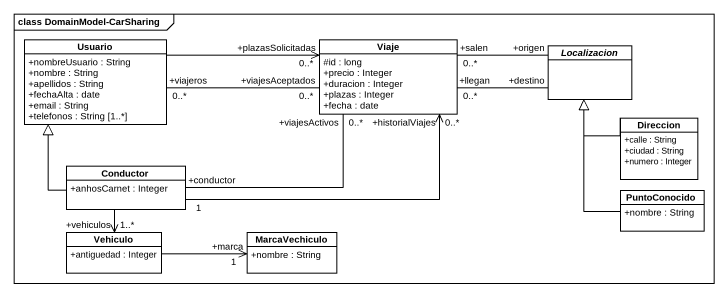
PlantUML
@startuml
mainframe class DomainModel-CarSharing
hide circle
hide empty members
skinparam classAttributeIconSize 0
class Usuario {
  +nombreUsuario : String
  +nombre : String
  +apellidos : String
  +fechaAlta : date
  +email : String
  +telefonos : String [1..*]
}
class Viaje {
  #id : long
  +precio : Integer
  +duracion : Integer
  +plazas : Integer
  +fecha : date
}
abstract class Localizacion
class Direccion {
  +calle : String
  +ciudad : String
  +numero : Integer
}
class Conductor {
  +anhosCarnet : Integer
}
class PuntoConocido {
  +nombre : String
}
class Vehiculo {
  +antiguedad : Integer
}
class MarcaVechiculo {
  +nombre : String
}
Usuario -right-> "+plazasSolicitadas\n0..*" Viaje
Usuario "+viajeros\n0..*" -right- "+viajesAceptados\n0..*" Viaje
Viaje "+salen\n0..*" -right- "+origen" Localizacion
Viaje "+llegan\n0..*" -right- "+destino" Localizacion
Direccion -up-|> Localizacion
Conductor -up-|> Usuario
Conductor "+conductor\n1" -right- "+viajesActivos\n0..*" Viaje
Conductor -right-> "+historialViajes\n0..*" Viaje
Conductor --> "1..*\n+vehiculos" Vehiculo
PuntoConocido -up-|> Localizacion
Vehiculo -right-> "+marca\n1" MarcaVechiculo
@enduml
